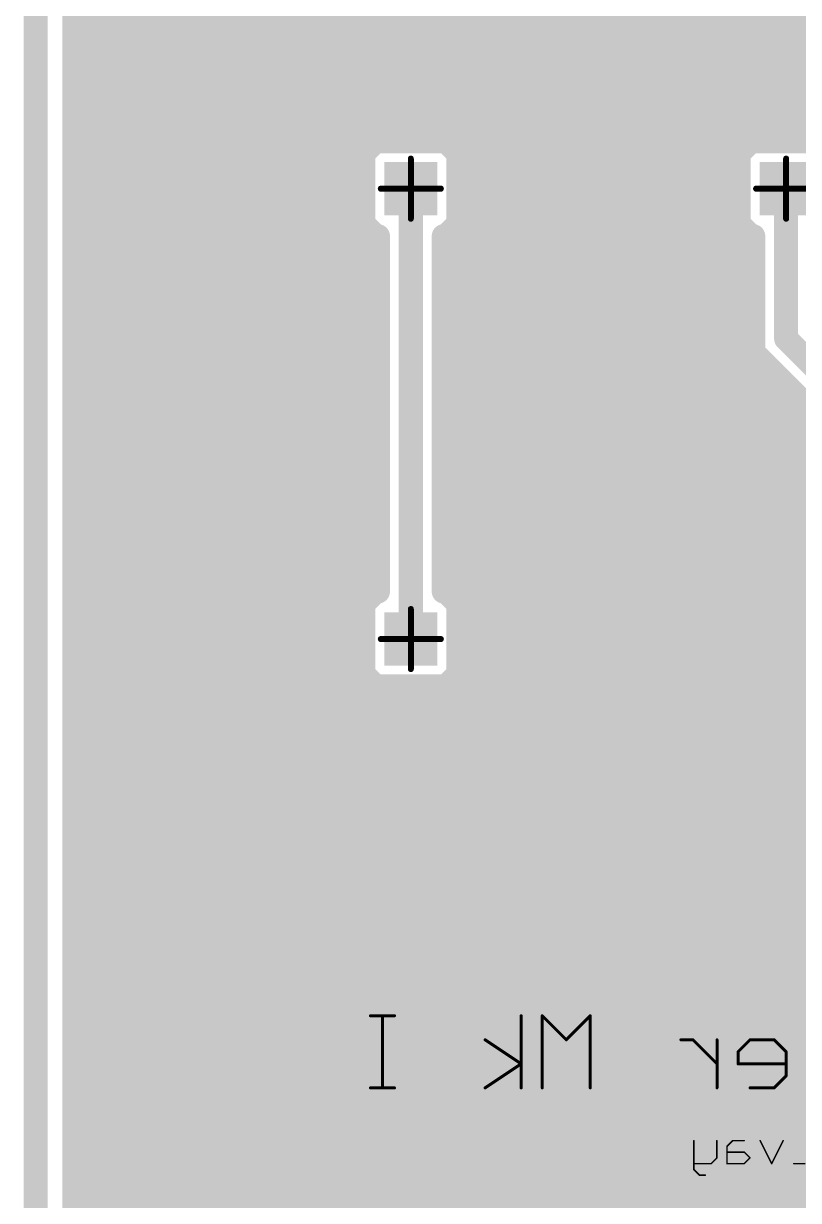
# Model space of a CAD drawing. Extents: x -14 to 61.4, y -16.8 to 62.4.
# Drawn here: x 13.77 to 26.88, y 19.71 to 39.62 of the extents above; entities that cross this region are included whole.
import ezdxf

# ---------------------------------------------------------------- set-up
doc = ezdxf.new("R2010")
doc.units = 0
for name, color, linetype in [('122', 253, 'CONTINUOUS'), ('145', 82, 'CONTINUOUS'), ('16', 175, 'CONTINUOUS'), ('18', 82, 'CONTINUOUS'), ('20', 7, 'CONTINUOUS'), ('30', 253, 'CONTINUOUS')]:
    doc.layers.add(name, color=color, linetype=linetype)

# ---------------------------------------------------------------- blocks, each defined once
blk = doc.blocks.new('SQUAREV')
blk.add_solid([(-0.5, -0.5), (0.5, -0.5), (-0.5, 0.5), (0.5, 0.5)])

msp = doc.modelspace()

# ---------------------------------------------------------------- linework, layer by layer
at = {"layer": '122'}
for points, const_width in [([(20.0432, 22.8356), (19.6365, 22.8356)], 0.0508), ([(19.8399, 21.6154), (19.8399, 22.8356)], 0.0508), ([(22.1871, 21.6154), (22.1871, 22.8356)], 0.0508), ([(22.9498, 22.4289), (22.543, 22.8356)], 0.0508), ([(22.543, 22.8356), (22.543, 21.6154)], 0.0508), ([(23.3565, 22.8356), (22.9498, 22.4289)], 0.0508), ([(23.3565, 21.6154), (23.3565, 22.8356)], 0.0508), ([(22.1871, 22.0221), (21.577, 22.4289)], 0.0508), ([(25.0937, 22.4289), (24.8903, 22.4289)], 0.0508), ([(25.5004, 22.0221), (25.0937, 22.4289)], 0.0508), ([(25.5004, 21.6154), (25.5004, 22.4289)], 0.0508), ([(26.0597, 22.4289), (25.8563, 22.2255)], 0.0508), ([(26.4665, 22.4289), (26.0597, 22.4289)], 0.0508), ([(26.6698, 22.2255), (26.4665, 22.4289)], 0.0508), ([(25.8563, 22.2255), (25.8563, 22.0221)], 0.0508), ([(26.6698, 21.8188), (26.6698, 22.2255)], 0.0508), ([(21.577, 21.6154), (22.1871, 22.0221)], 0.0508), ([(25.8563, 22.0221), (26.6698, 22.0221)], 0.0508), ([(26.4665, 21.6154), (26.6698, 21.8188)], 0.0508), ([(20.0432, 21.6154), (19.6365, 21.6154)], 0.0508), ([(26.0597, 21.6154), (26.4665, 21.6154)], 0.0508), ([(25.1078, 20.7225), (25.1078, 20.2353)], 0.0254), ([(25.4976, 20.7225), (25.4976, 20.4301)], 0.0254), ([(25.7665, 20.7225), (25.6691, 20.625)], 0.0254), ([(25.9614, 20.7225), (25.7665, 20.7225)], 0.0254), ([(26.4253, 20.3327), (26.2304, 20.7225)], 0.0254), ([(26.6202, 20.7225), (26.4253, 20.3327)], 0.0254), ([(25.6691, 20.625), (25.6691, 20.3327)], 0.0254), ([(25.9614, 20.5276), (25.6691, 20.5276)], 0.0254), ([(26.0589, 20.4301), (25.9614, 20.5276)], 0.0254), ([(25.4001, 20.3327), (25.1078, 20.3327)], 0.0254), ([(25.4976, 20.4301), (25.4001, 20.3327)], 0.0254), ([(25.6691, 20.3327), (25.9614, 20.3327)], 0.0254), ([(25.9614, 20.3327), (26.0589, 20.4301)], 0.0254), ([(26.9944, 20.3327), (26.7995, 20.3327)], 0.0254), ([(25.1078, 20.2353), (25.2052, 20.1378)], 0.0254), ([(25.2052, 20.1378), (25.3027, 20.1378)], 0.0254)]:
    msp.add_lwpolyline(points, dxfattribs=dict(at, const_width=const_width))
for points, const_width in [([(19.6365, 22.8483, 1), (19.6365, 22.8229)], 0.0254), ([(19.8526, 22.8356, 1), (19.8272, 22.8356)], 0.0254), ([(20.0432, 22.8229, 1), (20.0432, 22.8483)], 0.0254), ([(22.1998, 22.8356, 1), (22.1744, 22.8356)], 0.0254), ([(22.5557, 22.8356, 1), (22.5303, 22.8356)], 0.0254), ([(22.552, 22.8446, 1), (22.5341, 22.8267)], 0.0254), ([(23.3692, 22.8356, 1), (23.3438, 22.8356)], 0.0254), ([(23.3655, 22.8267, 1), (23.3476, 22.8446)], 0.0254), ([(21.5841, 22.4395, 1), (21.57, 22.4183)], 0.0254), ([(22.9408, 22.4379, 1), (22.9588, 22.4199)], 0.0254), ([(22.9408, 22.4199, 1), (22.9588, 22.4379)], 0.0254), ([(24.8903, 22.4416, 1), (24.8903, 22.4162)], 0.0254), ([(25.1027, 22.4379, 1), (25.0847, 22.4199)], 0.0254), ([(25.0937, 22.4162, 1), (25.0937, 22.4416)], 0.0254), ([(25.5131, 22.4289, 1), (25.4877, 22.4289)], 0.0254), ([(26.0597, 22.4416, 1), (26.0597, 22.4162)], 0.0254), ([(26.0687, 22.4199, 1), (26.0507, 22.4379)], 0.0254), ([(26.4754, 22.4379, 1), (26.4575, 22.4199)], 0.0254), ([(26.4665, 22.4162, 1), (26.4665, 22.4416)], 0.0254), ([(25.869, 22.2255, 1), (25.8436, 22.2255)], 0.0254), ([(25.8474, 22.2345, 1), (25.8653, 22.2165)], 0.0254), ([(26.6825, 22.2255, 1), (26.6571, 22.2255)], 0.0254), ([(26.6608, 22.2165, 1), (26.6788, 22.2345)], 0.0254), ([(22.1942, 22.0116, 1), (22.1801, 22.0327)], 0.0254), ([(22.1801, 22.0116, 1), (22.1942, 22.0327)], 0.0254), ([(25.4915, 22.0132, 1), (25.5094, 22.0311)], 0.0254), ([(25.8563, 22.0348, 1), (25.8563, 22.0094)], 0.0254), ([(25.8436, 22.0221, 1), (25.869, 22.0221)], 0.0254), ([(26.6698, 22.0094, 1), (26.6698, 22.0348)], 0.0254), ([(26.6571, 21.8188, 1), (26.6825, 21.8188)], 0.0254), ([(26.6788, 21.8098, 1), (26.6608, 21.8278)], 0.0254), ([(19.6365, 21.6281, 1), (19.6365, 21.6027)], 0.0254), ([(19.8272, 21.6154, 1), (19.8526, 21.6154)], 0.0254), ([(20.0432, 21.6027, 1), (20.0432, 21.6281)], 0.0254), ([(21.57, 21.626, 1), (21.5841, 21.6048)], 0.0254), ([(22.1744, 21.6154, 1), (22.1998, 21.6154)], 0.0254), ([(22.5303, 21.6154, 1), (22.5557, 21.6154)], 0.0254), ([(23.3438, 21.6154, 1), (23.3692, 21.6154)], 0.0254), ([(25.4877, 21.6154, 1), (25.5131, 21.6154)], 0.0254), ([(26.0597, 21.6281, 1), (26.0597, 21.6027)], 0.0254), ([(26.4575, 21.6244, 1), (26.4754, 21.6064)], 0.0254), ([(26.4665, 21.6027, 1), (26.4665, 21.6281)], 0.0254), ([(25.1141, 20.7225, 1), (25.1014, 20.7225)], 0.0127), ([(25.5039, 20.7225, 1), (25.4912, 20.7225)], 0.0127), ([(25.7665, 20.7288, 1), (25.7665, 20.7161)], 0.0127), ([(25.771, 20.718, 1), (25.762, 20.727)], 0.0127), ([(25.9614, 20.7161, 1), (25.9614, 20.7288)], 0.0127), ([(26.2361, 20.7253, 1), (26.2247, 20.7197)], 0.0127), ([(26.6259, 20.7197, 1), (26.6145, 20.7253)], 0.0127), ([(25.6754, 20.625, 1), (25.6627, 20.625)], 0.0127), ([(25.6646, 20.6295, 1), (25.6736, 20.6206)], 0.0127), ([(25.6691, 20.5339, 1), (25.6691, 20.5212)], 0.0127), ([(25.9659, 20.5321, 1), (25.9569, 20.5231)], 0.0127), ([(25.9614, 20.5212, 1), (25.9614, 20.5339)], 0.0127), ([(25.1078, 20.3391, 1), (25.1078, 20.3264)], 0.0127), ([(25.3956, 20.3372, 1), (25.4046, 20.3282)], 0.0127), ([(25.4001, 20.3264, 1), (25.4001, 20.3391)], 0.0127), ([(25.4912, 20.4301, 1), (25.5039, 20.4301)], 0.0127), ([(25.502, 20.4257, 1), (25.4931, 20.4346)], 0.0127), ([(25.6627, 20.3327, 1), (25.6754, 20.3327)], 0.0127), ([(25.6691, 20.3391, 1), (25.6691, 20.3264)], 0.0127), ([(25.9569, 20.3372, 1), (25.9659, 20.3282)], 0.0127), ([(25.9614, 20.3264, 1), (25.9614, 20.3391)], 0.0127), ([(26.0634, 20.4257, 1), (26.0544, 20.4346)], 0.0127), ([(26.0544, 20.4257, 1), (26.0634, 20.4346)], 0.0127), ([(26.4196, 20.3355, 1), (26.431, 20.3299)], 0.0127), ([(26.4196, 20.3299, 1), (26.431, 20.3355)], 0.0127), ([(26.7995, 20.3391, 1), (26.7995, 20.3264)], 0.0127), ([(25.1123, 20.2397, 1), (25.1033, 20.2308)], 0.0127), ([(25.1014, 20.2353, 1), (25.1141, 20.2353)], 0.0127), ([(25.2052, 20.1442, 1), (25.2052, 20.1315)], 0.0127), ([(25.2007, 20.1333, 1), (25.2097, 20.1423)], 0.0127), ([(25.3027, 20.1315, 1), (25.3027, 20.1442)], 0.0127)]:
    msp.add_lwpolyline(points, format="xyb", dxfattribs=dict(at, const_width=const_width))
at = {"layer": '145', "const_width": 0.1016}
for points in [[(20.32, 37.338), (20.32, 36.322)], [(26.67, 37.338), (26.67, 36.322)], [(19.812, 36.83), (20.828, 36.83)], [(26.162, 36.83), (27.178, 36.83)], [(20.32, 29.718), (20.32, 28.702)], [(19.812, 29.21), (20.828, 29.21)]]:
    msp.add_lwpolyline(points, dxfattribs=at)
at = {"layer": '145', "const_width": 0.0508}
for points in [[(20.3454, 37.338, 1), (20.2946, 37.338)], [(26.6954, 37.338, 1), (26.6446, 37.338)], [(19.812, 36.8554, 1), (19.812, 36.8046)], [(20.828, 36.8046, 1), (20.828, 36.8554)], [(26.162, 36.8554, 1), (26.162, 36.8046)], [(20.2946, 36.322, 1), (20.3454, 36.322)], [(26.6446, 36.322, 1), (26.6954, 36.322)], [(20.3454, 29.718, 1), (20.2946, 29.718)], [(19.812, 29.2354, 1), (19.812, 29.1846)], [(20.828, 29.1846, 1), (20.828, 29.2354)], [(20.2946, 28.702, 1), (20.3454, 28.702)]]:
    msp.add_lwpolyline(points, format="xyb", dxfattribs=at)
at = {"layer": '16', "const_width": 0.4064}
for points in [[(14.6264, 13.97), (14.6264, 50.8)], [(14.6264, 39.8272), (36.2736, 39.8272)], [(14.6264, 39.4208), (36.2736, 39.4208)], [(14.6264, 39.0144), (36.2736, 39.0144)], [(14.6264, 38.608), (36.2736, 38.608)], [(14.6264, 38.2016), (36.2736, 38.2016)], [(14.6264, 37.7952), (36.2736, 37.7952)], [(19.7237, 37.6332), (19.5168, 37.4263)], [(20.9163, 37.6332), (19.7237, 37.6332)], [(21.1232, 37.4263), (20.9163, 37.6332)], [(26.0737, 37.6332), (25.8668, 37.4263)], [(27.2663, 37.6332), (26.0737, 37.6332)], [(14.6264, 37.3888), (19.5168, 37.3888)], [(19.5168, 37.4263), (19.5168, 36.2337)], [(21.1232, 36.2337), (21.1232, 37.4263)], [(21.1232, 37.3888), (25.8668, 37.3888)], [(25.8668, 37.4263), (25.8668, 36.2337)], [(14.6264, 36.9824), (19.5168, 36.9824)], [(21.1232, 36.9824), (25.8668, 36.9824)], [(20.32, 29.21), (20.32, 36.83)], [(26.67, 34.29), (26.67, 36.83)], [(14.6264, 36.576), (19.5168, 36.576)], [(21.1232, 36.576), (25.8668, 36.576)], [(14.6264, 36.1696), (19.5809, 36.1696)], [(19.5168, 36.2337), (19.7237, 36.0268)], [(20.9163, 36.0268), (21.1232, 36.2337)], [(21.0591, 36.1696), (25.9309, 36.1696)], [(25.8668, 36.2337), (26.0737, 36.0268)], [(19.7237, 36.0268), (19.7636, 36.0268)], [(19.7636, 36.0268), (19.7636, 30.0132)], [(20.8764, 30.0132), (20.8764, 36.0268)], [(20.8764, 36.0268), (20.9163, 36.0268)], [(26.0737, 36.0268), (26.1136, 36.0268)], [(26.1136, 36.0268), (26.1136, 34.0595)], [(14.6264, 35.7632), (19.7636, 35.7632)], [(20.8764, 35.7632), (26.1136, 35.7632)], [(14.6264, 35.3568), (19.7636, 35.3568)], [(20.8764, 35.3568), (26.1136, 35.3568)], [(14.6264, 34.9504), (19.7636, 34.9504)], [(20.8764, 34.9504), (26.1136, 34.9504)], [(14.6264, 34.544), (19.7636, 34.544)], [(20.8764, 34.544), (26.1136, 34.544)], [(27.94, 33.02), (26.67, 34.29)], [(14.6264, 34.1376), (19.7636, 34.1376)], [(20.8764, 34.1376), (26.1136, 34.1376)], [(26.1136, 34.0595), (27.7095, 32.4636)], [(14.6264, 33.7312), (19.7636, 33.7312)], [(20.8764, 33.7312), (26.4419, 33.7312)], [(14.6264, 33.3248), (19.7636, 33.3248)], [(20.8764, 33.3248), (26.8483, 33.3248)], [(14.6264, 32.9184), (19.7636, 32.9184)], [(20.8764, 32.9184), (27.2547, 32.9184)], [(14.6264, 32.512), (19.7636, 32.512)], [(20.8764, 32.512), (27.6611, 32.512)], [(14.6264, 32.1056), (19.7636, 32.1056)], [(20.8764, 32.1056), (40.6526, 32.1056)], [(14.6264, 31.6992), (19.7636, 31.6992)], [(20.8764, 31.6992), (40.6526, 31.6992)], [(14.6264, 31.2928), (19.7636, 31.2928)], [(20.8764, 31.2928), (40.7093, 31.2928)], [(14.6264, 30.8864), (19.7636, 30.8864)], [(20.8764, 30.8864), (41.8429, 30.8864)], [(14.6264, 30.48), (19.7636, 30.48)], [(20.8764, 30.48), (42.321, 30.48)], [(14.6264, 30.0736), (19.7636, 30.0736)], [(20.8764, 30.0736), (42.6236, 30.0736)], [(19.7237, 30.0132), (19.5168, 29.8063)], [(19.7636, 30.0132), (19.7237, 30.0132)], [(20.9163, 30.0132), (20.8764, 30.0132)], [(21.1232, 29.8063), (20.9163, 30.0132)], [(14.6264, 29.6672), (19.5168, 29.6672)], [(19.5168, 29.8063), (19.5168, 28.6137)], [(21.1232, 28.6137), (21.1232, 29.8063)], [(21.1232, 29.6672), (42.6236, 29.6672)], [(14.6264, 29.2608), (19.5168, 29.2608)], [(21.1232, 29.2608), (42.6236, 29.2608)], [(14.6264, 28.8544), (19.5168, 28.8544)], [(21.1232, 28.8544), (42.6236, 28.8544)], [(19.5168, 28.6137), (19.7237, 28.4068)], [(20.9163, 28.4068), (21.1232, 28.6137)], [(14.6264, 28.448), (19.6825, 28.448)], [(19.7237, 28.4068), (20.9163, 28.4068)], [(20.9575, 28.448), (41.0581, 28.448)], [(14.6264, 28.0416), (41.0568, 28.0416)], [(14.6264, 27.6352), (41.0568, 27.6352)], [(14.6264, 27.2288), (41.151, 27.2288)], [(14.6264, 26.8224), (43.5107, 26.8224)], [(14.6264, 26.416), (47.8325, 26.416)], [(14.6264, 26.0096), (47.8966, 26.0096)], [(14.6264, 25.6032), (49.0692, 25.6032)], [(14.6264, 25.1968), (60.3036, 25.1968)], [(14.6264, 24.7904), (48.7359, 24.7904)], [(14.6264, 24.384), (48.6768, 24.384)], [(14.6264, 23.9776), (48.6768, 23.9776)], [(14.6264, 23.5712), (48.6917, 23.5712)], [(14.6264, 23.1648), (60.3036, 23.1648)], [(14.6264, 22.7584), (60.3036, 22.7584)], [(14.6264, 22.352), (60.3036, 22.352)], [(14.6264, 21.9456), (60.3036, 21.9456)], [(14.6264, 21.5392), (60.3036, 21.5392)], [(14.6264, 21.1328), (60.3036, 21.1328)], [(14.6264, 20.7264), (60.3036, 20.7264)], [(14.6264, 20.32), (60.3036, 20.32)], [(14.6264, 19.9136), (60.3036, 19.9136)], [(14.6264, 19.5072), (60.3036, 19.5072)]]:
    msp.add_lwpolyline(points, dxfattribs=at)
at = {"layer": '16', "const_width": 0.2032}
for points in [[(14.6264, 39.5224, 1), (14.6264, 39.3192)], [(14.6264, 39.116, 1), (14.6264, 38.9128)], [(14.6264, 38.7096, 1), (14.6264, 38.5064)], [(14.6264, 38.3032, 1), (14.6264, 38.1)], [(14.6264, 37.8968, 1), (14.6264, 37.6936)], [(19.7237, 37.7348, 1), (19.7237, 37.5316)], [(19.7955, 37.5614, 1), (19.6519, 37.705)], [(20.9881, 37.705, 1), (20.8445, 37.5614)], [(20.9163, 37.5316, 1), (20.9163, 37.7348)], [(26.0737, 37.7348, 1), (26.0737, 37.5316)], [(26.1455, 37.5614, 1), (26.0019, 37.705)], [(14.6264, 37.4904, 1), (14.6264, 37.2872)], [(19.6184, 37.4263, 1), (19.4152, 37.4263)], [(19.445, 37.4981, 1), (19.5886, 37.3545)], [(19.5168, 37.2872, 1), (19.5168, 37.4904)], [(21.2248, 37.4263, 1), (21.0216, 37.4263)], [(21.1232, 37.4904, 1), (21.1232, 37.2872)], [(21.0514, 37.3545, 1), (21.195, 37.4981)], [(25.9684, 37.4263, 1), (25.7652, 37.4263)], [(25.795, 37.4981, 1), (25.9386, 37.3545)], [(25.8668, 37.2872, 1), (25.8668, 37.4904)], [(14.6264, 37.084, 1), (14.6264, 36.8808)], [(19.5168, 36.8808, 1), (19.5168, 37.084)], [(21.1232, 37.084, 1), (21.1232, 36.8808)], [(25.8668, 36.8808, 1), (25.8668, 37.084)], [(20.4216, 36.83, 1), (20.2184, 36.83)], [(26.7716, 36.83, 1), (26.5684, 36.83)], [(14.6264, 36.6776, 1), (14.6264, 36.4744)], [(19.5168, 36.4744, 1), (19.5168, 36.6776)], [(21.1232, 36.6776, 1), (21.1232, 36.4744)], [(25.8668, 36.4744, 1), (25.8668, 36.6776)], [(14.6264, 36.2712, 1), (14.6264, 36.068)], [(19.4152, 36.2337, 1), (19.6184, 36.2337)], [(19.5886, 36.3055, 1), (19.445, 36.1619)], [(19.5809, 36.068, 1), (19.5809, 36.2712)], [(21.0591, 36.2712, 1), (21.0591, 36.068)], [(21.0216, 36.2337, 1), (21.2248, 36.2337)], [(21.195, 36.1619, 1), (21.0514, 36.3055)], [(25.7652, 36.2337, 1), (25.9684, 36.2337)], [(25.9386, 36.3055, 1), (25.795, 36.1619)], [(25.9309, 36.068, 1), (25.9309, 36.2712)], [(19.7237, 36.1284, 1), (19.7237, 35.9252)], [(19.6519, 35.955, 1), (19.7955, 36.0986)], [(19.8652, 36.0268, 1), (19.662, 36.0268)], [(19.7636, 35.9252, 1), (19.7636, 36.1284)], [(20.978, 36.0268, 1), (20.7748, 36.0268)], [(20.8764, 36.1284, 1), (20.8764, 35.9252)], [(20.8445, 36.0986, 1), (20.9881, 35.955)], [(20.9163, 35.9252, 1), (20.9163, 36.1284)], [(26.0737, 36.1284, 1), (26.0737, 35.9252)], [(26.0019, 35.955, 1), (26.1455, 36.0986)], [(26.2152, 36.0268, 1), (26.012, 36.0268)], [(26.1136, 35.9252, 1), (26.1136, 36.1284)], [(14.6264, 35.8648, 1), (14.6264, 35.6616)], [(19.7636, 35.6616, 1), (19.7636, 35.8648)], [(20.8764, 35.8648, 1), (20.8764, 35.6616)], [(26.1136, 35.6616, 1), (26.1136, 35.8648)], [(14.6264, 35.4584, 1), (14.6264, 35.2552)], [(19.7636, 35.2552, 1), (19.7636, 35.4584)], [(20.8764, 35.4584, 1), (20.8764, 35.2552)], [(26.1136, 35.2552, 1), (26.1136, 35.4584)], [(14.6264, 35.052, 1), (14.6264, 34.8488)], [(19.7636, 34.8488, 1), (19.7636, 35.052)], [(20.8764, 35.052, 1), (20.8764, 34.8488)], [(26.1136, 34.8488, 1), (26.1136, 35.052)], [(14.6264, 34.6456, 1), (14.6264, 34.4424)], [(19.7636, 34.4424, 1), (19.7636, 34.6456)], [(20.8764, 34.6456, 1), (20.8764, 34.4424)], [(26.1136, 34.4424, 1), (26.1136, 34.6456)], [(26.7418, 34.3618, 1), (26.5982, 34.2182)], [(14.6264, 34.2392, 1), (14.6264, 34.036)], [(19.7636, 34.036, 1), (19.7636, 34.2392)], [(20.8764, 34.2392, 1), (20.8764, 34.036)], [(26.1854, 34.1314, 1), (26.0418, 33.9877)], [(26.1136, 34.036, 1), (26.1136, 34.2392)], [(26.5684, 34.29, 1), (26.7716, 34.29)], [(26.012, 34.0595, 1), (26.2152, 34.0595)], [(14.6264, 33.8328, 1), (14.6264, 33.6296)], [(19.7636, 33.6296, 1), (19.7636, 33.8328)], [(20.8764, 33.8328, 1), (20.8764, 33.6296)], [(26.4419, 33.6296, 1), (26.4419, 33.8328)], [(14.6264, 33.4264, 1), (14.6264, 33.2232)], [(19.7636, 33.2232, 1), (19.7636, 33.4264)], [(20.8764, 33.4264, 1), (20.8764, 33.2232)], [(26.8483, 33.2232, 1), (26.8483, 33.4264)], [(14.6264, 33.02, 1), (14.6264, 32.8168)], [(19.7636, 32.8168, 1), (19.7636, 33.02)], [(20.8764, 33.02, 1), (20.8764, 32.8168)], [(14.6264, 32.6136, 1), (14.6264, 32.4104)], [(19.7636, 32.4104, 1), (19.7636, 32.6136)], [(20.8764, 32.6136, 1), (20.8764, 32.4104)], [(14.6264, 32.2072, 1), (14.6264, 32.004)], [(19.7636, 32.004, 1), (19.7636, 32.2072)], [(20.8764, 32.2072, 1), (20.8764, 32.004)], [(14.6264, 31.8008, 1), (14.6264, 31.5976)], [(19.7636, 31.5976, 1), (19.7636, 31.8008)], [(20.8764, 31.8008, 1), (20.8764, 31.5976)], [(14.6264, 31.3944, 1), (14.6264, 31.1912)], [(19.7636, 31.1912, 1), (19.7636, 31.3944)], [(20.8764, 31.3944, 1), (20.8764, 31.1912)], [(14.6264, 30.988, 1), (14.6264, 30.7848)], [(19.7636, 30.7848, 1), (19.7636, 30.988)], [(20.8764, 30.988, 1), (20.8764, 30.7848)], [(14.6264, 30.5816, 1), (14.6264, 30.3784)], [(19.7636, 30.3784, 1), (19.7636, 30.5816)], [(20.8764, 30.5816, 1), (20.8764, 30.3784)], [(14.6264, 30.1752, 1), (14.6264, 29.972)], [(19.7636, 29.972, 1), (19.7636, 30.1752)], [(20.8764, 30.1752, 1), (20.8764, 29.972)], [(19.7237, 30.1148, 1), (19.7237, 29.9116)], [(19.7955, 29.9414, 1), (19.6519, 30.085)], [(19.662, 30.0132, 1), (19.8652, 30.0132)], [(19.7636, 29.9116, 1), (19.7636, 30.1148)], [(20.8764, 30.1148, 1), (20.8764, 29.9116)], [(20.7748, 30.0132, 1), (20.978, 30.0132)], [(20.9881, 30.085, 1), (20.8445, 29.9414)], [(20.9163, 29.9116, 1), (20.9163, 30.1148)], [(14.6264, 29.7688, 1), (14.6264, 29.5656)], [(19.6184, 29.8063, 1), (19.4152, 29.8063)], [(19.445, 29.8781, 1), (19.5886, 29.7345)], [(19.5168, 29.5656, 1), (19.5168, 29.7688)], [(21.2248, 29.8063, 1), (21.0216, 29.8063)], [(21.1232, 29.7688, 1), (21.1232, 29.5656)], [(21.0514, 29.7345, 1), (21.195, 29.8781)], [(14.6264, 29.3624, 1), (14.6264, 29.1592)], [(19.5168, 29.1592, 1), (19.5168, 29.3624)], [(20.2184, 29.21, 1), (20.4216, 29.21)], [(21.1232, 29.3624, 1), (21.1232, 29.1592)], [(14.6264, 28.956, 1), (14.6264, 28.7528)], [(19.5168, 28.7528, 1), (19.5168, 28.956)], [(21.1232, 28.956, 1), (21.1232, 28.7528)], [(19.4152, 28.6137, 1), (19.6184, 28.6137)], [(19.5886, 28.6855, 1), (19.445, 28.5419)], [(21.0216, 28.6137, 1), (21.2248, 28.6137)], [(21.195, 28.5419, 1), (21.0514, 28.6855)], [(14.6264, 28.5496, 1), (14.6264, 28.3464)], [(19.7237, 28.5084, 1), (19.7237, 28.3052)], [(19.6519, 28.335, 1), (19.7955, 28.4786)], [(19.6825, 28.3464, 1), (19.6825, 28.5496)], [(20.8445, 28.4786, 1), (20.9881, 28.335)], [(20.9575, 28.5496, 1), (20.9575, 28.3464)], [(20.9163, 28.3052, 1), (20.9163, 28.5084)], [(14.6264, 28.1432, 1), (14.6264, 27.94)], [(14.6264, 27.7368, 1), (14.6264, 27.5336)], [(14.6264, 27.3304, 1), (14.6264, 27.1272)], [(14.6264, 26.924, 1), (14.6264, 26.7208)], [(14.6264, 26.5176, 1), (14.6264, 26.3144)], [(14.6264, 26.1112, 1), (14.6264, 25.908)], [(14.6264, 25.7048, 1), (14.6264, 25.5016)], [(14.6264, 25.2984, 1), (14.6264, 25.0952)], [(14.6264, 24.892, 1), (14.6264, 24.6888)], [(14.6264, 24.4856, 1), (14.6264, 24.2824)], [(14.6264, 24.0792, 1), (14.6264, 23.876)], [(14.6264, 23.6728, 1), (14.6264, 23.4696)], [(14.6264, 23.2664, 1), (14.6264, 23.0632)], [(14.6264, 22.86, 1), (14.6264, 22.6568)], [(14.6264, 22.4536, 1), (14.6264, 22.2504)], [(14.6264, 22.0472, 1), (14.6264, 21.844)], [(14.6264, 21.6408, 1), (14.6264, 21.4376)], [(14.6264, 21.2344, 1), (14.6264, 21.0312)], [(14.6264, 20.828, 1), (14.6264, 20.6248)], [(14.6264, 20.4216, 1), (14.6264, 20.2184)], [(14.6264, 20.0152, 1), (14.6264, 19.812)]]:
    msp.add_lwpolyline(points, format="xyb", dxfattribs=at)
at = {"layer": '20', "const_width": 0.4064}
msp.add_lwpolyline([(13.97, 13.97), (13.97, 50.8)], dxfattribs=at)

# ---------------------------------------------------------------- block references
at = {"layer": '18', "xscale": 0.9, "yscale": 0.9}
for p in [(20.32, 36.83), (26.67, 36.83), (20.32, 29.21)]:
    msp.add_blockref('SQUAREV', p, dxfattribs=at)
at = {"layer": '30', "xscale": 0.9, "yscale": 0.9}
for p in [(20.32, 36.83), (26.67, 36.83), (20.32, 29.21)]:
    msp.add_blockref('SQUAREV', p, dxfattribs=at)

doc.saveas('drawing.dxf')
